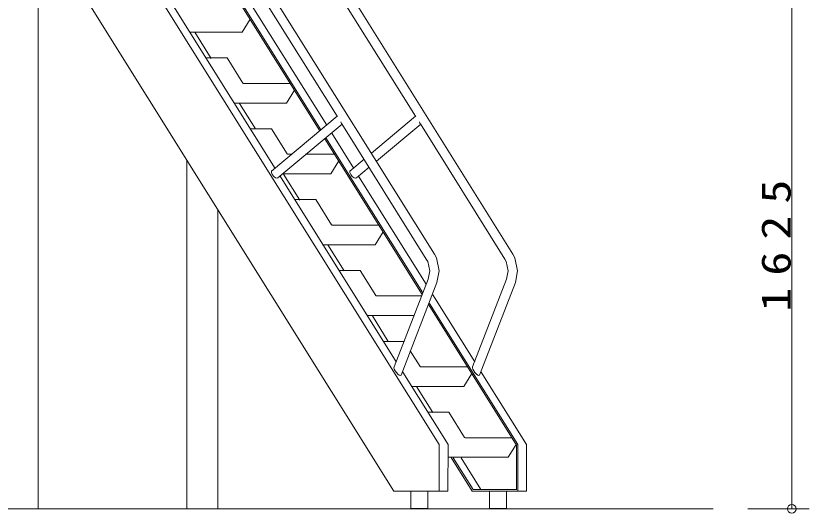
# Model space of a CAD drawing. Units: millimetres on the paper. Extents: x 0 to 420, y -594 to 297.
# Drawn here: x 343.19 to 381.11, y -161.49 to -137.72 of the extents above; entities that cross this region are included whole.
import ezdxf

# ---------------------------------------------------------------- set-up
doc = ezdxf.new("R2010")
doc.units = ezdxf.units.MM
for name, color, linetype, lineweight in [('0_2', 7, 'Continuous', 13), ('2D_DIMENSION', 7, 'Continuous', 13), ('3D_GLINE', 7, 'Continuous', 13)]:
    doc.layers.add(name, color=color, linetype=linetype, lineweight=lineweight)
doc.styles.add('ＭＳ ゴシック', font='')
doc.styles.get('ＭＳ ゴシック').set_extended_font_data('MS Gothic')

msp = doc.modelspace()

# ---------------------------------------------------------------- linework, layer by layer
at = {"layer": '0_2'}
for p, q in [((344.26, -161.281), (344.26, -112.334)), ((348.874, -126.201), (363.204, -149.112)), ((352.626, -126.201), (366.957, -149.112)), ((352.88, -133.459), (358.545, -142.516)), ((362.297, -142.516), (356.651, -133.477)), ((363.435, -158.211), (348.395, -134.17)), ((352.147, -134.17), (357.772, -143.161)), ((352.114, -134.245), (357.722, -143.209)), ((345.719, -135.588), (361.261, -160.437)), ((349.954, -135.996), (355.596, -145.015)), ((353.707, -135.996), (358.051, -142.94)), ((354.4, -137.877), (354.013, -138.496)), ((354.013, -138.496), (351.491, -138.496)), ((351.754, -138.504), (352.533, -139.749)), ((353.294, -139.729), (352.279, -139.729)), ((354.045, -140.929), (353.294, -139.729)), ((354.052, -140.938), (354.045, -140.929)), ((354.072, -140.945), (354.052, -140.938)), ((356.294, -140.945), (354.072, -140.945)), ((356.519, -141.264), (356.131, -141.884)), ((356.131, -141.884), (353.61, -141.884)), ((353.883, -141.907), (354.644, -143.125)), ((358.545, -142.516), (355.406, -145.138)), ((358.567, -142.527), (358.544, -142.516)), ((360.188, -144.278), (362.297, -142.516)), ((362.32, -142.527), (362.297, -142.516)), ((355.72, -145.456), (358.793, -142.898)), ((358.757, -142.855), (358.73, -142.787)), ((358.776, -142.873), (358.757, -142.855)), ((362.814, -149.342), (358.776, -142.873)), ((360.429, -144.659), (362.545, -142.898)), ((362.509, -142.855), (362.482, -142.787)), ((362.528, -142.873), (362.509, -142.855)), ((366.567, -149.342), (362.528, -142.873)), ((355.413, -143.116), (354.398, -143.116)), ((356.164, -144.317), (355.413, -143.116)), ((358.293, -143.327), (359.349, -145.015)), ((357.964, -143.596), (362.62, -151.038)), ((358.015, -143.549), (362.653, -150.963)), ((356.171, -144.326), (356.164, -144.317)), ((356.191, -144.333), (356.171, -144.326)), ((356.355, -144.333), (356.191, -144.333)), ((358.413, -144.333), (357.041, -144.333)), ((351.364, -144.618), (351.364, -161.281)), ((358.638, -144.652), (358.25, -145.271)), ((359.837, -144.572), (359.159, -145.138)), ((355.406, -145.138), (355.407, -145.205)), ((355.407, -145.205), (355.449, -145.297)), ((359.159, -145.138), (359.159, -145.205)), ((359.159, -145.205), (359.202, -145.297)), ((359.472, -145.456), (360.076, -144.953)), ((355.449, -145.297), (355.522, -145.389)), ((355.522, -145.389), (355.606, -145.456)), ((355.606, -145.456), (355.678, -145.48)), ((355.678, -145.48), (355.72, -145.456)), ((355.821, -145.374), (361.377, -154.255)), ((358.25, -145.271), (355.925, -145.271)), ((355.994, -145.283), (356.773, -146.529)), ((359.202, -145.297), (359.275, -145.389)), ((359.275, -145.389), (359.359, -145.456)), ((359.359, -145.456), (359.431, -145.48)), ((359.431, -145.48), (359.472, -145.456)), ((359.574, -145.374), (362.81, -150.548)), ((357.532, -146.504), (356.516, -146.504)), ((358.283, -147.705), (357.532, -146.504)), ((352.849, -146.998), (352.849, -146.966)), ((352.849, -161.281), (352.849, -146.998)), ((358.29, -147.713), (358.283, -147.705)), ((358.31, -147.72), (358.29, -147.713)), ((360.532, -147.72), (358.31, -147.72)), ((360.756, -148.039), (360.369, -148.659)), ((360.369, -148.659), (357.847, -148.659)), ((358.106, -148.659), (358.885, -149.905)), ((362.878, -149.459), (362.814, -149.342)), ((363.204, -149.112), (363.293, -149.277)), ((363.293, -149.277), (363.428, -149.911)), ((366.63, -149.459), (366.567, -149.342)), ((366.957, -149.112), (367.045, -149.277)), ((367.045, -149.277), (367.18, -149.911)), ((362.974, -149.911), (362.878, -149.459)), ((366.726, -149.911), (366.63, -149.459)), ((359.65, -149.891), (358.635, -149.891)), ((360.401, -151.092), (359.65, -149.891)), ((362.9, -150.308), (362.974, -149.911)), ((363.428, -149.911), (363.324, -150.469)), ((366.653, -150.308), (366.726, -149.911)), ((367.18, -149.911), (367.076, -150.469)), ((361.274, -154.497), (362.9, -150.308)), ((363.324, -150.469), (361.606, -154.889)), ((365.026, -154.497), (366.653, -150.308)), ((367.076, -150.469), (365.358, -154.889)), ((360.409, -151.101), (360.401, -151.092)), ((360.428, -151.108), (360.409, -151.101)), ((362.585, -151.108), (360.428, -151.108)), ((363.122, -151.046), (365.129, -154.255)), ((362.931, -151.536), (367.117, -158.233)), ((367.188, -158.211), (362.965, -151.461)), ((362.226, -152.046), (359.966, -152.046)), ((360.235, -152.063), (360.996, -153.281)), ((361.769, -153.279), (360.754, -153.279)), ((362.52, -154.48), (362.049, -153.726)), ((361.266, -154.543), (361.274, -154.497)), ((361.284, -154.612), (361.266, -154.543)), ((361.327, -154.693), (361.284, -154.612)), ((361.386, -154.774), (361.327, -154.693)), ((362.528, -154.488), (362.52, -154.48)), ((362.547, -154.496), (362.528, -154.488)), ((364.769, -154.496), (362.547, -154.496)), ((365.018, -154.543), (365.026, -154.497)), ((365.037, -154.612), (365.018, -154.543)), ((365.079, -154.693), (365.037, -154.612)), ((365.138, -154.774), (365.079, -154.693)), ((361.454, -154.843), (361.386, -154.774)), ((361.519, -154.889), (361.454, -154.843)), ((361.573, -154.905), (361.519, -154.889)), ((361.606, -154.889), (361.573, -154.905)), ((363.852, -158.211), (361.689, -154.753)), ((364.994, -154.814), (364.607, -155.434)), ((365.206, -154.843), (365.138, -154.774)), ((365.272, -154.889), (365.206, -154.843)), ((365.325, -154.905), (365.272, -154.889)), ((365.358, -154.889), (365.325, -154.905)), ((365.366, -154.843), (365.358, -154.889)), ((365.441, -154.753), (367.599, -158.208)), ((364.607, -155.434), (362.085, -155.434)), ((362.346, -155.439), (363.125, -156.685)), ((363.888, -156.666), (362.873, -156.666)), ((364.639, -157.867), (363.888, -156.666)), ((364.646, -157.876), (364.639, -157.867)), ((364.666, -157.883), (364.646, -157.876)), ((366.888, -157.883), (364.666, -157.883)), ((363.43, -160.437), (363.435, -158.211)), ((363.847, -160.437), (363.852, -158.211)), ((367.113, -158.202), (366.725, -158.821)), ((367.117, -158.233), (367.117, -160.362)), ((367.182, -160.437), (367.188, -158.211)), ((367.599, -158.208), (367.599, -160.437)), ((366.725, -158.821), (363.843, -158.821)), ((365.013, -160.438), (364.009, -158.833)), ((364.096, -158.843), (365.046, -160.362)), ((364.475, -158.843), (365.426, -160.362)), ((365.046, -160.362), (365.441, -160.362)), ((365.426, -160.362), (367.135, -160.362)), ((361.261, -160.437), (363.847, -160.437)), ((361.261, -160.437), (363.43, -160.437)), ((362.078, -160.437), (362.078, -161.271)), ((362.28, -160.437), (362.078, -160.437)), ((362.888, -160.437), (362.28, -160.437)), ((362.888, -161.271), (362.888, -160.437)), ((363.43, -160.437), (363.847, -160.437)), ((367.599, -160.437), (365.013, -160.438)), ((365.013, -160.437), (367.182, -160.437)), ((365.83, -160.437), (365.83, -161.271)), ((366.033, -160.437), (365.83, -160.437)), ((366.641, -160.437), (366.033, -160.437)), ((366.641, -161.271), (366.641, -160.437)), ((367.599, -160.437), (367.182, -160.437)), ((380.28, -161.281), (380.28, -160.864)), ((343.328, -161.281), (343.473, -161.281)), ((343.546, -161.281), (343.757, -161.281)), ((343.823, -161.281), (344.047, -161.281)), ((344.195, -161.281), (344.26, -161.281)), ((344.213, -161.281), (344.26, -161.281)), ((351.364, -161.281), (352.849, -161.281)), ((351.364, -161.281), (351.44, -161.281)), ((351.476, -161.281), (351.564, -161.281)), ((351.617, -161.281), (352.499, -161.281)), ((352.559, -161.281), (352.665, -161.281)), ((352.711, -161.281), (352.75, -161.281)), ((352.783, -161.281), (352.849, -161.281)), ((362.078, -161.271), (362.888, -161.271)), ((365.83, -161.271), (366.641, -161.271))]:
    msp.add_line(p, q, dxfattribs=at)
msp.add_circle((380.28, -161.281), 0.208, dxfattribs=at)
at = {"layer": '2D_DIMENSION'}
for p, q in [((380.28, -134.637), (380.28, -160.864)), ((378.19, -161.281), (381.113, -161.281))]:
    msp.add_line(p, q, dxfattribs=at)
at = {"layer": '3D_GLINE'}
msp.add_line((376.523, -161.281), (223.184, -161.281), dxfattribs=at)

# ---------------------------------------------------------------- texts
at = {"layer": '2D_DIMENSION', "insert": (380.252, -151.857), "char_height": 1.405, "attachment_point": 7, "rotation": 90, "style": 'ＭＳ ゴシック'}
msp.add_mtext('\\T1.5;\\W1.2;1625', dxfattribs=at)

doc.saveas('drawing.dxf')
